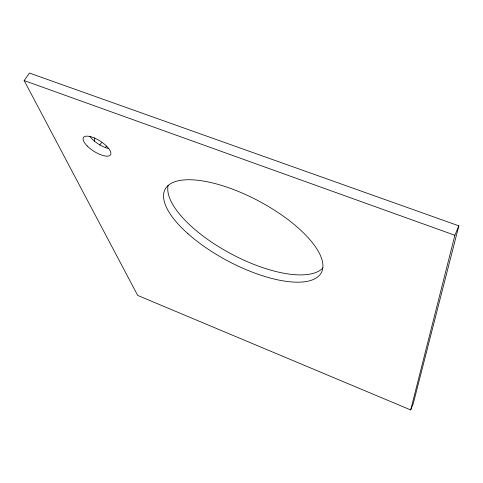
<?xml version="1.0" encoding="UTF-8"?>
<svg xmlns="http://www.w3.org/2000/svg" width="483" height="483" viewBox="0 0 483 483"><rect width="100%" height="100%" fill="white"/><g stroke="black" fill="none" stroke-linecap="round" stroke-linejoin="round"><path stroke-width="0.72" d="M410.695 409.946L454.889 235.281L458.85 225.839L29.445 73.054L24.15 80.564L137.691 295.433L410.695 409.946L413.249 403.655L458.85 225.839M24.15 80.564L454.889 235.281M108.747 148.583A16.017 6.104 32.7 0 1 89.898 136.502M105.674 147.387A24.162 10.892 -70.1 0 1 106.369 146.059M322.976 267.854A88.184 34.384 28.1 0 1 231.14 253.877A88.184 34.384 28.1 0 1 168.144 185.363M101.49 142.63A8.827 4.172 -70.7 0 1 99.456 145.051M94.366 141.175A8.827 4.172 -70.7 0 1 94.837 137.933M87.254 146.017A16.078 5.989 32.6 0 0 110.48 154.886A16.078 5.989 32.6 0 0 93.231 137.534A16.078 5.989 32.6 0 0 87.254 146.017M187.959 233.724A88.534 33.719 28.1 0 0 320.627 273.801A88.534 33.719 28.1 0 0 221.129 185.285A88.534 33.719 28.1 0 0 187.959 233.724"/></g></svg>
